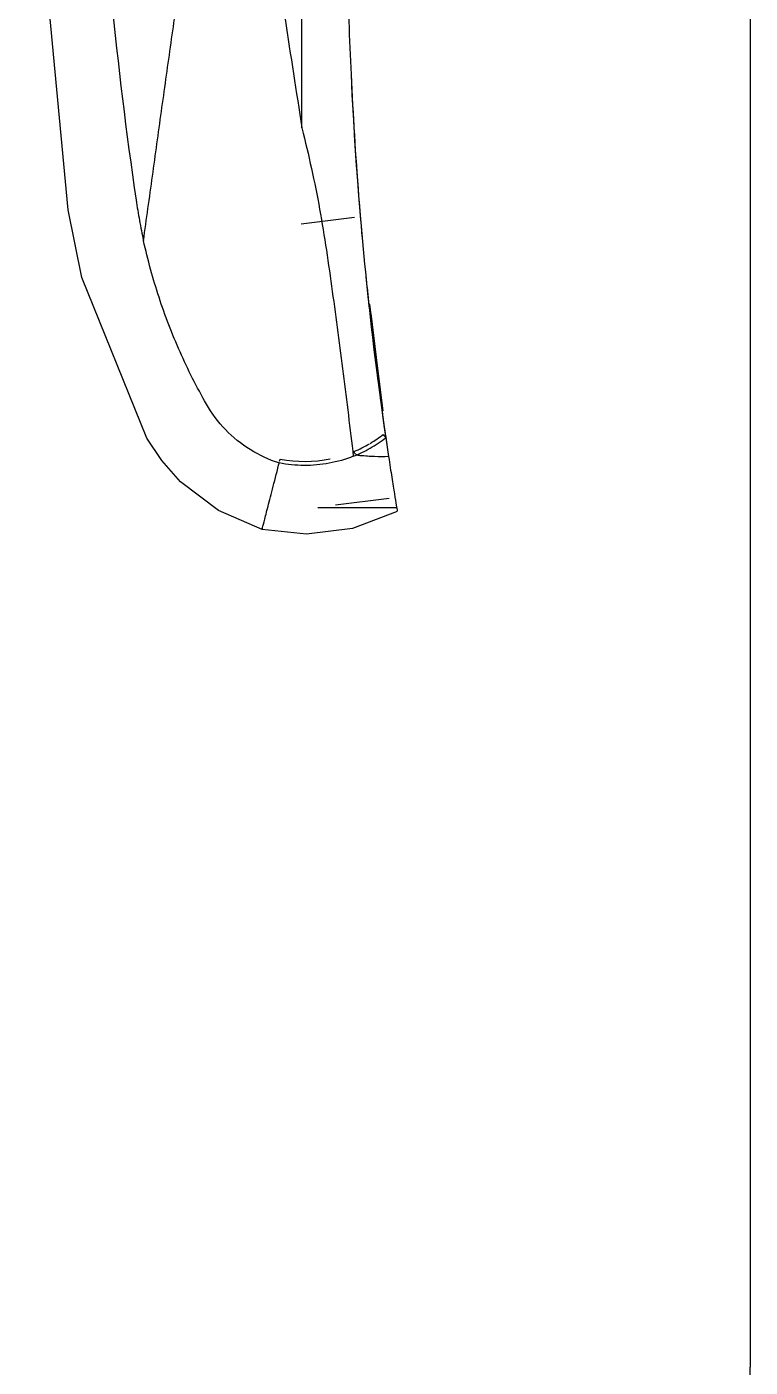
# Model space of a CAD drawing. Header units: metres. Extents: x -22.5 to 67.5, y 0 to 64.7.
# Drawn here: x 24.1345 to 24.2364, y 36.1051 to 36.2941 of the extents above; entities that cross this region are included whole.
import ezdxf

# ---------------------------------------------------------------- set-up
doc = ezdxf.new("R2010")
doc.units = ezdxf.units.M
doc.layers.add('XREF PB NEURO-ONCOLOGIA$0$EQUIPO', color=8, linetype='Continuous')

# ---------------------------------------------------------------- blocks, each defined once
blk = doc.blocks.new('*U744')
for p, q in [((-2040.86, 250), (-2040.86, -250)), ((-2104.03, -75.18), (-2104.03, 75.1)), ((-2136.99, -86.75), (-2142.82, -24.86)), ((-2135.07, -96.28), (-2136.99, -86.75)), ((-2096.61, -87.82), (-2104.14, -88.74)), ((-2125.9, -118.93), (-2135.07, -96.28)), ((-2092.64, -115.1), (-2094.49, -100.03)), ((-2094.49, -100.03), (-2092.64, -115.1)), ((-2092.8, -113.79), (-2094.33, -101.34)), ((-2094.33, -101.34), (-2092.8, -113.79)), ((-2123.79, -122.11), (-2125.9, -118.93)), ((-2092.57, -118.42), (-2092.21, -118.88)), ((-2121.15, -125.09), (-2123.79, -122.11)), ((-2115.81, -129.16), (-2121.15, -125.09)), ((-2099.28, -128.33), (-2091.75, -127.41)), ((-2109.65, -131.83), (-2115.81, -129.16)), ((-2101.79, -128.72), (-2090.67, -128.72)), ((-2090.58, -129.29), (-2096.9, -131.67)), ((-2103.4, -132.48), (-2109.65, -131.83)), ((-2096.9, -131.67), (-2103.4, -132.48))]:
    blk.add_line(p, q)
for centre, radius, start, end in [((-1581, -44.21), 516.64, 182.599, 185.1375), ((-1581, -44.21), 516.64, 185.7724, 188.3103), ((-2103.61, -104.26), 17.96, 258.8444, 281.4719)]:
    blk.add_arc(centre, radius, start, end)
for start_param, end_param in [(1.667509, 1.670871), (1.67093, 1.674351)]:
    blk.add_ellipse((-1795.34, -59.34), major_axis=(-28.2, 395.06), ratio=0.761881, start_param=start_param, end_param=end_param)
for points in [[(-2127.41, 86.87), (-2130.2, 67.86), (-2133.91, 29.62), (-2133.91, -28.09), (-2130.2, -66.34), (-2127.41, -85.35)], [(-2111.45, -29.16), (-2110.55, -34.26), (-2108.81, -44.47), (-2106.41, -59.83), (-2104.82, -70.06), (-2104.03, -75.18)], [(-2097.73, -52.57), (-2097.54, -57.59), (-2097.33, -62.61), (-2097.1, -67.63)], [(-2097.1, -67.63), (-2096.84, -73.36), (-2096.13, -84.78), (-2095.04, -96.18), (-2094.4, -101.86)], [(-2127.41, -85.35), (-2127.26, -86.31), (-2126.95, -88.23), (-2126.56, -90.14), (-2126.36, -91.08)], [(-2117.49, -114.14), (-2118.85, -111.75), (-2121.34, -106.82), (-2124.31, -99.1), (-2125.76, -93.78), (-2126.36, -91.08)], [(-2094.85, -97.7), (-2094.71, -99.09), (-2094.56, -100.48), (-2094.4, -101.87)], [(-2094.16, -103.96), (-2093.58, -108.94), (-2092.93, -113.92), (-2092.21, -118.88)], [(-2093.56, -108.97), (-2093.08, -112.72), (-2092.57, -116.46), (-2092.01, -120.19)], [(-2107.23, -122.44), (-2108.67, -121.99), (-2111.41, -120.72), (-2114.94, -117.86), (-2116.75, -115.44), (-2117.49, -114.14)], [(-2094.39, -119.67), (-2093.75, -119.29), (-2093.14, -118.87), (-2092.57, -118.42)], [(-2094.39, -120.35), (-2093.63, -119.91), (-2092.9, -119.42), (-2092.21, -118.88)], [(-2096.79, -121.5), (-2095.95, -121.17), (-2095.16, -120.78), (-2094.39, -120.35)], [(-2096.66, -120.82), (-2095.92, -120.51), (-2095.21, -120.15), (-2094.52, -119.75)], [(-2109.62, -131.7), (-2109.66, -131.87), (-2109.67, -131.87), (-2109.41, -130.89), (-2108.92, -128.99), (-2108.21, -126.22), (-2107.62, -123.95), (-2107.31, -122.74)], [(-2107.31, -122.74), (-2107.29, -122.65), (-2107.27, -122.56), (-2107.24, -122.47)], [(-2096.79, -121.5), (-2097.89, -121.93), (-2100.17, -122.59), (-2103.72, -122.91), (-2106.08, -122.67), (-2107.23, -122.44)], [(-2107.17, -122.18), (-2107.14, -122.08), (-2107.11, -121.98), (-2107.09, -121.88)], [(-2091.81, -121.55), (-2092.46, -121.57), (-2093.78, -121.56), (-2095.12, -121.47), (-2095.8, -121.41)]]:
    blk.add_open_spline(points, degree=3)
for points, knots in [([(-2126.36, -91.08), (-2125.94, -88.05), (-2125.1, -81.98), (-2123.84, -72.87), (-2122.56, -63.76), (-2121.26, -54.66), (-2120.15, -47.08), (-2119.35, -41.78), (-2118.94, -39.13), (-2118.7, -37.61), (-2118.51, -36.48), (-2118.34, -35.33), (-2118.12, -33.78), (-2117.85, -31.81), (-2117.54, -29.9), (-2117.27, -28.63), (-2117.09, -27.92), (-2116.94, -27.41), (-2116.79, -26.89), (-2116.55, -26.13), (-2116.11, -24.71), (-2115.37, -22.62), (-2114.7, -21.16), (-2114.28, -20.57), (-2114.08, -20.36), (-2113.89, -20.25), (-2113.71, -20.25), (-2113.54, -20.34), (-2113.37, -20.49), (-2113.21, -20.7), (-2113, -21.06), (-2112.75, -21.68), (-2112.36, -22.99), (-2111.91, -25.26), (-2111.6, -27.75), (-2111.45, -29.16)], [0, 0, 0, 0, 0.111111, 0.222222, 0.333333, 0.444444, 0.555556, 0.611111, 0.638889, 0.652778, 0.666667, 0.680556, 0.694444, 0.722222, 0.75, 0.763889, 0.770833, 0.777778, 0.784722, 0.791667, 0.805556, 0.833333, 0.861111, 0.868056, 0.875, 0.881944, 0.888455, 0.895833, 0.902778, 0.909722, 0.916667, 0.930556, 0.944444, 0.972222, 1, 1, 1, 1]), ([(-2104.03, -75.18), (-2103.08, -78.98), (-2101.81, -84.7), (-2100.56, -92.42), (-2099.75, -98.23), (-2098.94, -104.04), (-2097.95, -111.8), (-2097.24, -117.62), (-2096.79, -121.5)], [0, 0, 0, 0, 0.25, 0.375, 0.5, 0.625, 0.75, 1, 1, 1, 1]), ([(-2095.8, -121.41), (-2095.87, -121.41), (-2096, -121.39), (-2096.17, -121.34), (-2096.37, -121.28), (-2096.52, -121.17), (-2096.61, -121.01), (-2096.65, -120.89), (-2096.66, -120.82)], [-1, -1, -1, -1, -0.833333, -0.666667, -0.5, -0.3125, -0.166667, 0, 0, 0, 0]), ([(-2091.81, -121.55), (-2091.65, -122.62), (-2091.35, -124.55), (-2090.85, -127.68), (-2090.64, -128.91), (-2090.59, -129.19)], [0, 0, 0, 0, 0.1111111, 0.2222222, 0.4444444, 0.4444444, 0.4444444, 0.4444444]), ([(-2090.86, -300), (-2087.13, -300.03), (-2081.63, -299.64), (-2075.32, -298.53), (-2071.77, -297.67), (-2069.6, -297), (-2067.88, -296.39), (-2066.16, -295.75), (-2064.03, -294.87), (-2061.53, -293.65), (-2059.17, -292.23), (-2056.88, -290.59), (-2053.92, -288.15), (-2050.58, -284.69), (-2047.9, -280.54), (-2046.07, -276.92), (-2044.86, -274.17), (-2043.85, -271.33), (-2043.02, -268.38), (-2042.34, -265.37), (-2041.6, -261.34), (-2040.97, -256.27), (-2040.84, -252.1), (-2040.86, -250)], [0, 0, 0, 0, 0.142857, 0.214286, 0.25, 0.285714, 0.303571, 0.321429, 0.357143, 0.392857, 0.428571, 0.464286, 0.5, 0.571429, 0.642857, 0.678571, 0.714286, 0.75, 0.785714, 0.821429, 0.857143, 0.928571, 1, 1, 1, 1])]:
    blk.add_open_spline(points, degree=3, knots=knots)
blk = doc.blocks.new('XREF PB NEURO-ONCOLOGIA')
at = {"layer": 'XREF PB NEURO-ONCOLOGIA$0$EQUIPO', "xscale": 0.0009999999999940395, "yscale": 0.0009999999999940395, "zscale": 0.0009999999999940395, "rotation": 270}
blk.add_blockref('*U744', (2.88167, 18.98617), dxfattribs=at)

msp = doc.modelspace()

# ---------------------------------------------------------------- block references
at = {"rotation": 90}
msp.add_blockref('XREF PB NEURO-ONCOLOGIA', (45.26344, 33.47338), dxfattribs=at)

doc.saveas('drawing.dxf')
